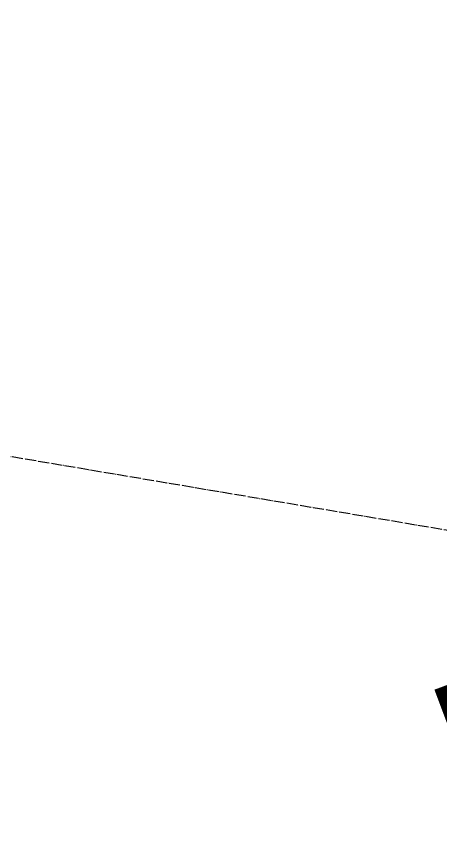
# Model space of a CAD drawing. Extents: x 12199666 to 24617114, y 1197707 to 2548648.
# Drawn here: x 12289480 to 12290254, y 1274943 to 1276422 of the extents above; entities that cross this region are included whole.
import ezdxf

# ---------------------------------------------------------------- set-up
doc = ezdxf.new("R2010")
doc.units = 0
doc.header["$LTSCALE"] = 10
doc.header["$MEASUREMENT"] = 0
doc.linetypes.add('TX-GRID-T1$0$TX-GRID-T1$0$DOTE', pattern=[2.42, 2, -0.2, 0.02, -0.2])
doc.layers.add('TX-GRID-T1$0$TX-GRID-T1$0$DOTE', color=1, linetype='Continuous')
doc.layers.add('TX-PLAN-T1-F11$0$bangong', color=5, linetype='Continuous', true_color=0x0000ff)

# ---------------------------------------------------------------- blocks, each defined once
blk = doc.blocks.new('TX-GRID-T1')
at = {"layer": 'TX-GRID-T1$0$TX-GRID-T1$0$DOTE', "linetype": 'TX-GRID-T1$0$TX-GRID-T1$0$DOTE'}
blk.add_line((12331180.3, 1268581.9), (12289272.5, 1275652.3), dxfattribs=at)
blk = doc.blocks.new('TX-PLAN-T1-F11')
at = {"layer": 'TX-PLAN-T1-F11$0$bangong', "const_width": 100}
blk.add_lwpolyline([(12290479.2, 1272525.4), (12290075, 1273638.4), (12290057.3, 1273685.9), (12290746.6, 1273942.3), (12290750.2, 1273947), (12290728.7, 1274004.5), (12290324.6, 1275117.5), (12290306.8, 1275165), (12290996.1, 1275421.4), (12290999.7, 1275426.1), (12290978.3, 1275483.6), (12290574.1, 1276596.6), (12290556.4, 1276644.1), (12291245.7, 1276900.5), (12291249.3, 1276905.2), (12291227.8, 1276962.7), (12290823.6, 1278075.7), (12290805.9, 1278123.2), (12291495.2, 1278379.6), (12291498.8, 1278384.3), (12291477.4, 1278441.7), (12291073.2, 1279554.8)], dxfattribs=at)

msp = doc.modelspace()

# ---------------------------------------------------------------- block references
for name in ['TX-PLAN-T1-F11', 'TX-GRID-T1']:
    msp.add_blockref(name, (0, 0))

doc.saveas('drawing.dxf')
